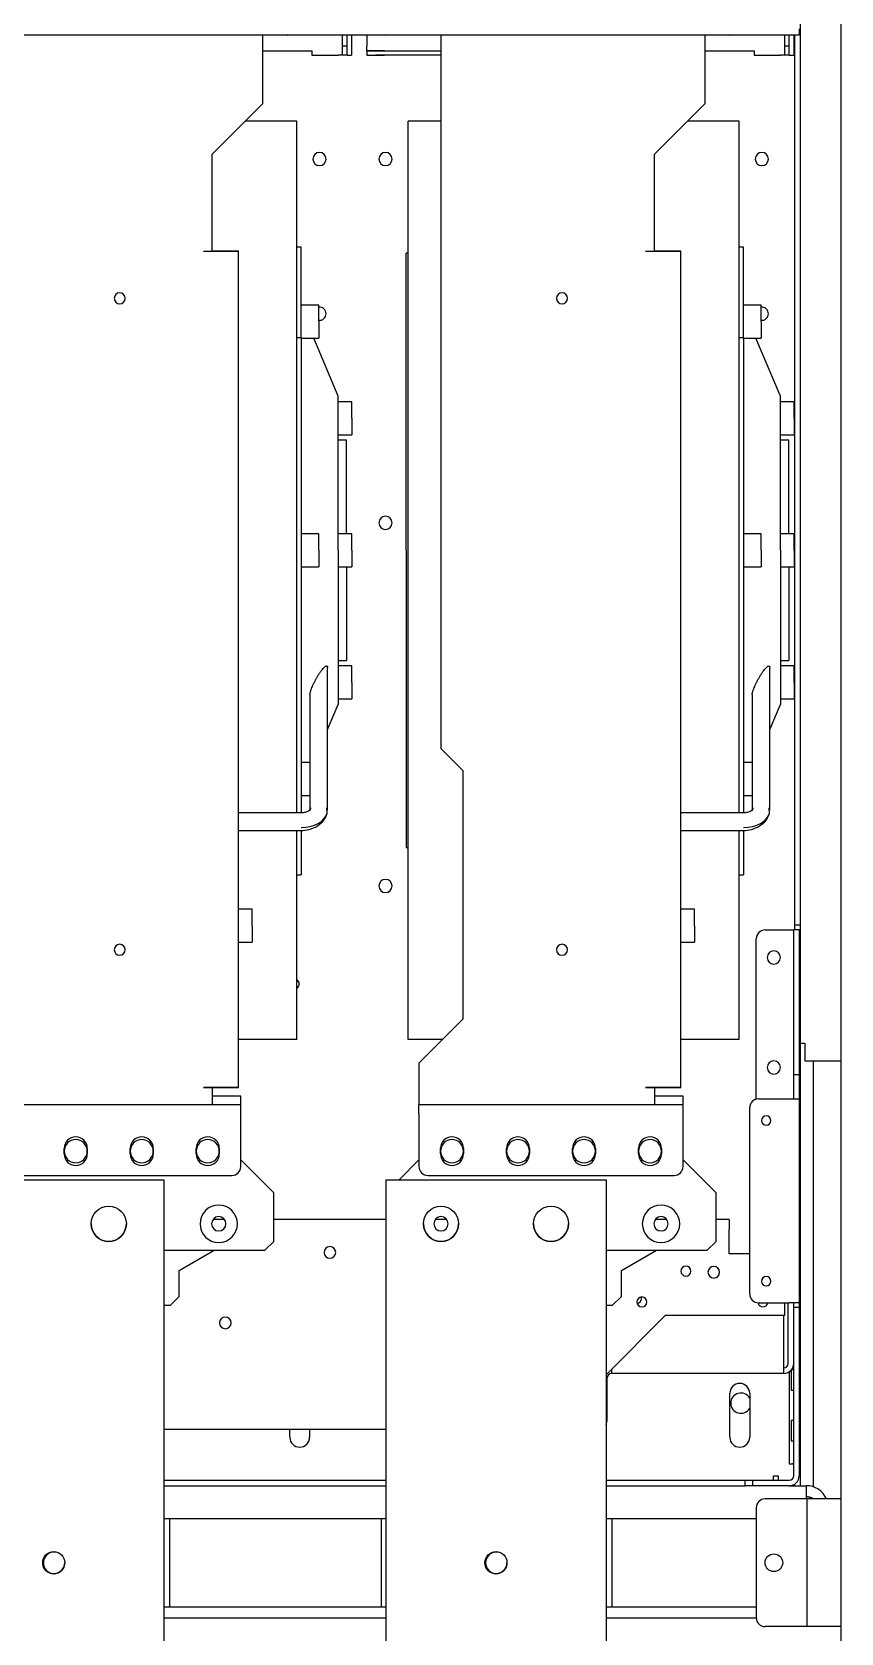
# Model space of a CAD drawing. Header units: inches. Extents: x 0 to 420, y 0 to 297.
# Drawn here: x 235.4 to 264.8, y 92.6 to 150.8 of the extents above; entities that cross this region are included whole.
import ezdxf

# ---------------------------------------------------------------- set-up
doc = ezdxf.new("R2010")
doc.units = ezdxf.units.IN
doc.layers.add('Default', color=7, linetype='Continuous')
doc.layers.add('DV1_Default', color=7, linetype='Continuous')

# ---------------------------------------------------------------- blocks, each defined once
blk = doc.blocks.new('SE')
at = {"layer": 'DV1_Default', "color": 7, "linetype": 'Continuous', "ltscale": 25.4}
for p, q in [((264.785, 232.692), (264.785, 69.572)), ((263.305, 202.332), (263.305, 118.308)), ((263.265, 150.892), (263.265, 150.652)), ((263.265, 150.652), (207.265, 150.652)), ((243.761, 148.172), (243.761, 150.652)), ((246.665, 150.252), (246.665, 150.652)), ((246.825, 150.252), (246.665, 150.252)), ((246.665, 149.932), (246.665, 150.252)), ((246.825, 149.932), (246.825, 150.652)), ((246.985, 150.652), (246.985, 149.932)), ((247.545, 150.652), (247.545, 150.252)), ((247.545, 150.092), (247.545, 150.252)), ((250.241, 150.652), (250.241, 124.732)), ((259.841, 148.172), (259.841, 150.652)), ((262.745, 150.252), (262.745, 150.652)), ((262.905, 150.252), (262.745, 150.252)), ((262.745, 149.932), (262.745, 150.252)), ((262.905, 149.932), (262.905, 150.652)), ((263.065, 150.652), (263.065, 149.932)), ((263.105, 118.308), (263.105, 150.652)), ((243.761, 150.092), (245.545, 150.092)), ((245.545, 150.092), (245.545, 149.932)), ((245.545, 149.932), (246.505, 149.932)), ((246.665, 149.932), (246.505, 149.932)), ((246.825, 149.932), (246.665, 149.932)), ((246.825, 149.932), (246.825, 149.932)), ((246.825, 149.932), (246.985, 149.932)), ((247.545, 150.092), (247.545, 149.932)), ((247.545, 150.092), (247.545, 150.092)), ((247.865, 150.092), (250.241, 150.092)), ((250.241, 149.932), (247.865, 149.932)), ((259.841, 150.092), (261.625, 150.092)), ((261.625, 150.092), (261.625, 149.932)), ((261.625, 149.932), (262.585, 149.932)), ((262.745, 149.932), (262.585, 149.932)), ((262.905, 149.932), (262.745, 149.932)), ((262.905, 149.932), (262.905, 149.932)), ((262.905, 149.932), (263.065, 149.932)), ((241.921, 146.332), (243.761, 148.172)), ((258.001, 146.332), (259.841, 148.172)), ((244.997, 147.532), (243.121, 147.532)), ((244.997, 136.732), (244.997, 147.532)), ((250.241, 147.532), (249.053, 147.532)), ((249.053, 136.732), (249.053, 147.532)), ((261.077, 147.532), (259.201, 147.532)), ((261.077, 136.732), (261.077, 147.532)), ((241.921, 142.812), (241.921, 146.332)), ((258.001, 142.812), (258.001, 146.332)), ((242.241, 142.812), (241.921, 142.812)), ((241.921, 142.812), (242.241, 142.812)), ((242.881, 142.812), (242.561, 142.812)), ((242.561, 142.812), (242.561, 142.812)), ((242.881, 112.412), (242.881, 142.812)), ((242.881, 142.812), (242.881, 142.812)), ((245.157, 142.957), (244.997, 142.957)), ((245.157, 139.659), (245.157, 142.957)), ((248.973, 131.932), (248.973, 142.732)), ((249.053, 142.732), (248.973, 142.732)), ((258.321, 142.812), (258.001, 142.812)), ((258.001, 142.812), (258.321, 142.812)), ((258.961, 142.812), (258.641, 142.812)), ((258.641, 142.812), (258.641, 142.812)), ((258.961, 112.412), (258.961, 142.812)), ((258.961, 142.812), (258.961, 142.812)), ((261.237, 142.957), (261.077, 142.957)), ((261.237, 139.659), (261.237, 142.957)), ((245.797, 140.846), (245.157, 140.846)), ((245.797, 140.246), (245.797, 140.846)), ((261.877, 140.846), (261.237, 140.846)), ((261.877, 140.246), (261.877, 140.846)), ((245.797, 140.246), (245.797, 139.646)), ((261.877, 140.246), (261.877, 139.646)), ((245.157, 139.659), (244.997, 139.659)), ((245.157, 139.659), (245.157, 122.387)), ((245.157, 139.646), (245.797, 139.646)), ((246.501, 137.532), (245.613, 139.646)), ((261.237, 139.659), (261.077, 139.659)), ((261.237, 139.659), (261.237, 122.387)), ((261.237, 139.646), (261.877, 139.646)), ((262.581, 137.532), (261.693, 139.646)), ((246.501, 131.932), (246.501, 137.532)), ((262.581, 131.932), (262.581, 137.532)), ((247.005, 137.332), (246.501, 137.332)), ((247.005, 136.732), (247.005, 137.332)), ((263.085, 137.332), (262.581, 137.332)), ((263.085, 136.732), (263.085, 137.332)), ((244.997, 135.614), (244.997, 136.732)), ((247.005, 136.732), (247.005, 136.132)), ((249.053, 135.614), (249.053, 136.732)), ((261.077, 135.614), (261.077, 136.732)), ((263.085, 136.732), (263.085, 136.132)), ((244.997, 129.532), (244.997, 135.614)), ((246.501, 136.132), (247.005, 136.132)), ((246.805, 135.932), (246.501, 135.932)), ((246.805, 132.532), (246.805, 135.932)), ((249.053, 129.532), (249.053, 135.614)), ((261.077, 129.532), (261.077, 135.614)), ((262.581, 136.132), (263.085, 136.132)), ((262.885, 135.932), (262.581, 135.932)), ((262.885, 132.532), (262.885, 135.932)), ((245.797, 132.532), (245.157, 132.532)), ((245.797, 131.932), (245.797, 132.532)), ((247.005, 132.532), (246.501, 132.532)), ((247.005, 131.932), (247.005, 132.532)), ((261.877, 132.532), (261.237, 132.532)), ((261.877, 131.932), (261.877, 132.532)), ((263.085, 132.532), (262.581, 132.532)), ((263.085, 131.932), (263.085, 132.532)), ((245.797, 131.932), (245.797, 131.332)), ((246.501, 131.932), (246.501, 126.332)), ((247.005, 131.932), (247.005, 131.332)), ((248.973, 131.932), (248.973, 121.132)), ((261.877, 131.932), (261.877, 131.332)), ((262.581, 131.932), (262.581, 126.332)), ((263.085, 131.932), (263.085, 131.332)), ((245.157, 131.332), (245.797, 131.332)), ((246.501, 131.332), (247.005, 131.332)), ((246.805, 131.332), (246.805, 127.932)), ((261.237, 131.332), (261.877, 131.332)), ((262.581, 131.332), (263.085, 131.332)), ((262.885, 131.332), (262.885, 127.932)), ((244.997, 122.387), (244.997, 129.532)), ((249.053, 114.148), (249.053, 129.532)), ((261.077, 122.387), (261.077, 129.532)), ((246.117, 122.485), (246.117, 127.673)), ((246.501, 127.932), (246.805, 127.932)), ((247.005, 127.732), (246.501, 127.732)), ((247.005, 127.132), (247.005, 127.732)), ((262.197, 122.485), (262.197, 127.673)), ((262.581, 127.932), (262.885, 127.932)), ((263.085, 127.732), (262.581, 127.732)), ((263.085, 127.132), (263.085, 127.732)), ((247.005, 127.132), (247.005, 126.532)), ((263.085, 127.132), (263.085, 126.532)), ((245.477, 126.676), (245.477, 122.485)), ((246.117, 125.418), (246.501, 126.332)), ((246.501, 126.532), (247.005, 126.532)), ((261.557, 126.676), (261.557, 122.485)), ((262.197, 125.418), (262.581, 126.332)), ((262.581, 126.532), (263.085, 126.532)), ((250.241, 124.732), (251.041, 123.932)), ((245.477, 124.218), (245.157, 124.218)), ((261.557, 124.218), (261.237, 124.218)), ((251.041, 123.932), (251.041, 114.892)), ((245.157, 123.018), (245.477, 123.018)), ((261.237, 123.018), (261.557, 123.018)), ((245.157, 122.387), (242.881, 122.387)), ((246.101, 122.371), (246.094, 122.574)), ((261.237, 122.387), (258.961, 122.387)), ((262.181, 122.371), (262.174, 122.574)), ((242.881, 121.747), (245.157, 121.747)), ((244.997, 114.148), (244.997, 121.747)), ((245.157, 121.747), (245.157, 120.132)), ((258.961, 121.747), (261.237, 121.747)), ((261.077, 114.148), (261.077, 121.747)), ((261.237, 121.747), (261.237, 120.132)), ((248.973, 121.132), (249.053, 121.132)), ((244.997, 120.132), (245.157, 120.132)), ((261.077, 120.132), (261.237, 120.132)), ((243.373, 118.886), (242.881, 118.886)), ((243.373, 118.286), (243.373, 118.886)), ((259.453, 118.886), (258.961, 118.886)), ((259.453, 118.286), (259.453, 118.886)), ((243.373, 118.286), (243.373, 117.686)), ((259.453, 118.286), (259.453, 117.686)), ((263.105, 118.132), (263.105, 118.308)), ((263.305, 118.308), (263.105, 118.308)), ((263.305, 118.308), (263.305, 118.132)), ((242.881, 117.686), (243.373, 117.686)), ((258.961, 117.686), (259.453, 117.686)), ((261.705, 111.98), (261.705, 117.812)), ((262.025, 118.132), (262.905, 118.132)), ((262.905, 118.132), (263.065, 118.132)), ((263.065, 112.867), (263.065, 118.132)), ((263.265, 118.132), (263.065, 118.132)), ((263.265, 118.132), (263.265, 112.867)), ((263.265, 118.132), (263.305, 118.132)), ((263.305, 118.132), (263.305, 108.332)), ((251.041, 114.892), (249.441, 113.292)), ((249.441, 113.292), (251.041, 114.892)), ((244.997, 114.148), (242.881, 114.148)), ((250.297, 114.148), (249.053, 114.148)), ((261.077, 114.148), (258.961, 114.148)), ((263.305, 114.012), (263.465, 114.012)), ((263.465, 114.012), (263.465, 113.372)), ((249.441, 113.292), (249.441, 112.412)), ((249.441, 113.292), (249.441, 113.292)), ((263.465, 113.372), (263.785, 113.372)), ((263.785, 113.372), (263.972, 113.372)), ((263.785, 97.889), (263.785, 113.372)), ((263.972, 113.372), (264.157, 113.372)), ((264.157, 113.372), (264.61, 113.372)), ((264.61, 113.372), (264.785, 113.372)), ((241.921, 112.412), (242.241, 112.412)), ((241.921, 112.412), (241.921, 111.772)), ((249.441, 112.412), (249.441, 111.772)), ((258.001, 112.412), (258.321, 112.412)), ((258.001, 112.412), (258.001, 111.772)), ((263.065, 112.166), (263.065, 112.867)), ((263.265, 112.867), (263.065, 112.867)), ((263.265, 112.867), (263.265, 112.166)), ((241.921, 111.772), (233.361, 111.772)), ((242.961, 112.092), (241.921, 112.092)), ((242.961, 112.092), (241.921, 112.092)), ((242.961, 111.772), (241.921, 111.772)), ((242.961, 111.772), (242.961, 112.092)), ((242.961, 112.092), (242.961, 112.092)), ((242.961, 111.452), (242.961, 111.772)), ((258.001, 111.772), (249.441, 111.772)), ((249.441, 111.452), (249.441, 111.772)), ((259.041, 112.092), (258.001, 112.092)), ((259.041, 112.092), (258.001, 112.092)), ((259.041, 111.772), (258.001, 111.772)), ((259.041, 111.772), (259.041, 112.092)), ((259.041, 112.092), (259.041, 112.092)), ((259.041, 111.452), (259.041, 111.772)), ((261.785, 111.99), (262.905, 111.99)), ((262.905, 111.99), (263.265, 111.99)), ((263.065, 111.99), (263.065, 112.166)), ((263.265, 112.166), (263.265, 111.99)), ((263.265, 111.99), (263.265, 104.582)), ((242.961, 109.532), (242.961, 111.452)), ((249.441, 111.452), (249.441, 109.532)), ((259.041, 109.532), (259.041, 111.452)), ((261.465, 104.902), (261.465, 111.67)), ((236.541, 109.992), (236.541, 110.192)), ((237.381, 110.192), (237.381, 109.992)), ((238.941, 109.992), (238.941, 110.192)), ((239.781, 110.192), (239.781, 109.992)), ((241.341, 109.992), (241.341, 110.192)), ((242.181, 110.192), (242.181, 109.992)), ((250.221, 109.992), (250.221, 110.192)), ((251.061, 110.192), (251.061, 109.992)), ((252.621, 109.992), (252.621, 110.192)), ((253.461, 110.192), (253.461, 109.992)), ((255.021, 109.992), (255.021, 110.192)), ((255.861, 110.192), (255.861, 109.992)), ((257.421, 109.992), (257.421, 110.192)), ((258.261, 110.192), (258.261, 109.992)), ((242.961, 109.772), (244.161, 108.572)), ((244.161, 108.572), (242.961, 109.772)), ((248.721, 109.052), (249.441, 109.772)), ((249.441, 109.772), (248.721, 109.052)), ((259.041, 109.772), (260.241, 108.572)), ((260.241, 108.572), (259.041, 109.772)), ((232.161, 109.052), (240.161, 109.052)), ((232.161, 109.052), (240.161, 109.052)), ((233.681, 109.212), (242.641, 109.212)), ((240.161, 109.052), (240.161, 85.132)), ((240.161, 109.052), (240.161, 109.052)), ((248.241, 109.052), (248.241, 86.172)), ((248.241, 109.052), (256.241, 109.052)), ((248.241, 109.052), (256.241, 109.052)), ((248.241, 109.052), (248.241, 109.052)), ((249.761, 109.212), (258.721, 109.212)), ((256.241, 109.052), (256.241, 86.172)), ((256.241, 109.052), (256.241, 109.052)), ((244.161, 108.572), (244.161, 108.572)), ((244.161, 106.812), (244.161, 108.572)), ((260.241, 108.572), (260.241, 108.572)), ((260.241, 106.812), (260.241, 108.572)), ((263.305, 108.332), (263.265, 108.332)), ((263.305, 108.812), (263.305, 108.332)), ((263.305, 108.332), (263.305, 108.172)), ((263.265, 108.172), (263.265, 108.156)), ((263.305, 108.172), (263.265, 108.172)), ((263.305, 108.172), (263.305, 107.548)), ((241.481, 107.452), (241.481, 107.452)), ((242.366, 107.612), (241.956, 107.612)), ((242.841, 107.452), (242.841, 107.452)), ((248.241, 107.612), (244.161, 107.612)), ((250.446, 107.612), (250.036, 107.612)), ((257.561, 107.452), (257.561, 107.452)), ((258.446, 107.612), (258.036, 107.612)), ((258.921, 107.452), (258.921, 107.452)), ((260.725, 107.612), (260.241, 107.612)), ((260.725, 107.612), (260.725, 107.252)), ((260.725, 106.356), (260.725, 107.252)), ((263.305, 107.548), (263.265, 107.548)), ((263.305, 107.548), (263.305, 98.716)), ((243.841, 106.492), (244.161, 106.812)), ((259.921, 106.492), (260.241, 106.812)), ((240.161, 106.492), (243.841, 106.492)), ((240.721, 105.759), (241.991, 106.492)), ((256.241, 106.492), (259.921, 106.492)), ((256.801, 105.759), (258.071, 106.492)), ((261.465, 106.356), (260.725, 106.356)), ((240.721, 104.812), (240.721, 105.759)), ((256.801, 104.812), (256.801, 105.759)), ((240.401, 104.492), (240.721, 104.812)), ((256.481, 104.492), (256.801, 104.812)), ((240.161, 104.492), (240.401, 104.492)), ((256.241, 104.492), (256.481, 104.492)), ((261.785, 104.582), (262.905, 104.582)), ((262.745, 104.132), (262.745, 104.582)), ((262.865, 102.372), (262.865, 104.582)), ((263.265, 104.582), (262.905, 104.582)), ((263.065, 104.406), (263.065, 104.582)), ((263.065, 104.086), (263.065, 104.406)), ((263.265, 104.406), (263.065, 104.406)), ((263.265, 104.582), (263.265, 104.406)), ((263.265, 104.406), (263.265, 104.086)), ((256.241, 101.968), (258.405, 104.132)), ((258.405, 104.132), (262.745, 104.132)), ((262.705, 102.372), (262.705, 104.132)), ((263.065, 98.292), (263.065, 104.086)), ((263.265, 104.086), (263.265, 98.292)), ((256.285, 100.332), (256.285, 101.852)), ((256.445, 102.172), (256.445, 102.012)), ((262.705, 102.012), (256.445, 102.012)), ((262.705, 102.012), (262.705, 102.372)), ((262.905, 102.073), (262.905, 98.732)), ((262.969, 102.144), (262.969, 101.4)), ((263.065, 102.144), (262.969, 102.144)), ((260.745, 99.692), (260.745, 101.292)), ((261.465, 101.292), (261.465, 99.692)), ((262.969, 101.4), (263.065, 101.4)), ((262.969, 100.304), (262.969, 99.56)), ((263.065, 100.304), (262.969, 100.304)), ((248.241, 99.972), (240.161, 99.972)), ((244.745, 99.692), (244.745, 99.972)), ((245.465, 99.972), (245.465, 99.692)), ((262.969, 99.56), (263.065, 99.56)), ((262.905, 98.732), (263.01, 98.732)), ((263.018, 98.732), (263.01, 98.732)), ((263.018, 98.732), (263.065, 98.732)), ((263.305, 98.716), (263.265, 98.716)), ((263.305, 98.716), (263.305, 97.932)), ((240.161, 98.132), (248.241, 98.132)), ((240.161, 97.932), (248.241, 97.932)), ((256.241, 98.132), (261.305, 98.132)), ((256.241, 97.932), (261.305, 97.932)), ((261.305, 98.132), (261.585, 98.132)), ((261.305, 97.932), (261.305, 98.132)), ((261.585, 97.932), (261.305, 97.932)), ((261.585, 98.132), (261.905, 98.132)), ((261.585, 97.932), (261.585, 98.132)), ((261.905, 97.932), (261.585, 97.932)), ((261.905, 98.132), (262.905, 98.132)), ((262.905, 97.932), (261.905, 97.932)), ((262.329, 98.292), (262.505, 98.292)), ((262.329, 98.132), (262.329, 98.292)), ((262.505, 98.292), (262.505, 98.132)), ((262.905, 97.932), (263.525, 97.932)), ((263.105, 97.932), (263.105, 97.993)), ((263.525, 97.452), (263.525, 97.932)), ((263.225, 97.452), (262.025, 97.452)), ((263.545, 97.452), (263.225, 97.452)), ((263.705, 97.452), (263.545, 97.452)), ((263.545, 97.452), (263.545, 92.812)), ((264.785, 97.452), (263.705, 97.452)), ((240.385, 96.732), (240.161, 96.732)), ((240.385, 93.532), (240.385, 96.732)), ((248.065, 96.732), (240.385, 96.732)), ((248.241, 96.732), (248.065, 96.732)), ((248.065, 96.732), (248.065, 93.532)), ((256.465, 96.732), (256.241, 96.732)), ((261.705, 96.732), (256.465, 96.732)), ((256.465, 93.532), (256.465, 96.732)), ((261.705, 97.132), (261.705, 93.132)), ((240.161, 93.532), (240.385, 93.532)), ((240.161, 93.132), (248.241, 93.132)), ((240.385, 93.532), (248.065, 93.532)), ((248.065, 93.532), (248.241, 93.532)), ((256.241, 93.532), (256.465, 93.532)), ((256.241, 93.132), (261.705, 93.132)), ((256.465, 93.532), (261.705, 93.532)), ((263.225, 92.812), (262.025, 92.812)), ((263.545, 92.812), (263.225, 92.812)), ((263.705, 92.812), (263.545, 92.812)), ((264.785, 92.812), (263.705, 92.812))]:
    blk.add_line(p, q, dxfattribs=at)
for centre, radius in [((238.161, 107.452), 0.64), ((250.241, 107.452), 0.64), ((254.241, 107.452), 0.64), ((236.161, 95.132), 0.4), ((252.241, 95.132), 0.4), ((262.345, 95.132), 0.32)]:
    blk.add_circle(centre, radius, dxfattribs=at)
for centre, radius, start, end in [((244.665, 150.972), 0.32, 268.78209, 271.21791), ((244.665, 150.972), 0.32, 268.77398, 271.22602), ((248.225, 150.972), 0.32, 268.78209, 271.21791), ((248.225, 150.972), 0.32, 268.77398, 271.22602), ((260.745, 150.972), 0.32, 268.78209, 271.21791), ((260.745, 150.972), 0.32, 268.77398, 271.22602), ((245.825, 146.156), 0.24, 0, 180), ((245.825, 146.156), 0.24, 180, 360), ((248.225, 146.156), 0.24, 0, 180), ((248.225, 146.156), 0.24, 180, 360), ((261.905, 146.156), 0.24, 0, 180), ((261.905, 146.156), 0.24, 180, 360), ((238.561, 141.092), 0.2, 0, 180), ((238.561, 141.092), 0.2, 180, 360), ((238.561, 141.092), 0.2, 180, 360), ((254.641, 141.092), 0.2, 0, 180), ((254.641, 141.092), 0.2, 180, 360), ((254.641, 141.092), 0.2, 180, 360), ((245.825, 140.532), 0.24, 0, 96.69977), ((245.825, 140.532), 0.24, 263.30023, 360), ((261.905, 140.532), 0.24, 0, 96.69977), ((261.905, 140.532), 0.24, 263.30023, 360), ((248.225, 132.932), 0.24, 0, 180), ((248.225, 132.932), 0.24, 180, 360), ((248.225, 119.732), 0.24, 0, 180), ((248.225, 119.732), 0.24, 180, 360), ((238.561, 117.412), 0.2, 0, 180), ((254.641, 117.412), 0.2, 0, 180), ((262.025, 117.812), 0.32, 90, 180), ((238.561, 117.412), 0.2, 180, 360), ((238.561, 117.412), 0.2, 180, 360), ((254.641, 117.412), 0.2, 180, 360), ((254.641, 117.412), 0.2, 180, 360), ((262.345, 117.132), 0.24, 0, 180), ((262.345, 117.132), 0.24, 180, 360), ((244.905, 116.172), 0.18, 300.73787, 59.26213), ((262.345, 113.132), 0.24, 0, 180), ((262.345, 113.132), 0.24, 180, 360), ((261.785, 111.67), 0.32, 90, 180), ((262.065, 111.206), 0.172, 90, 270), ((262.065, 111.206), 0.172, 270, 90), ((236.961, 110.192), 0.42, 0, 180), ((239.361, 110.192), 0.42, 0, 180), ((241.761, 110.192), 0.42, 0, 180), ((250.641, 110.192), 0.42, 0, 180), ((253.041, 110.192), 0.42, 0, 180), ((255.441, 110.192), 0.42, 0, 180), ((257.841, 110.192), 0.42, 0, 180), ((236.961, 110.092), 0.42, 0, 180), ((236.961, 110.092), 0.42, 180, 360), ((236.961, 110.092), 0.42, 180, 360), ((236.961, 109.992), 0.42, 180, 360), ((236.961, 109.992), 0.42, 180, 360), ((239.361, 110.092), 0.42, 0, 180), ((239.361, 110.092), 0.42, 180, 360), ((239.361, 110.092), 0.42, 180, 360), ((239.361, 109.992), 0.42, 180, 360), ((239.361, 109.992), 0.42, 180, 360), ((241.761, 110.092), 0.42, 0, 180), ((241.761, 110.092), 0.42, 180, 360), ((241.761, 110.092), 0.42, 180, 360), ((241.761, 109.992), 0.42, 180, 360), ((241.761, 109.992), 0.42, 180, 360), ((250.641, 110.092), 0.42, 0, 180), ((250.641, 110.092), 0.42, 180, 360), ((250.641, 110.092), 0.42, 180, 360), ((250.641, 109.992), 0.42, 180, 360), ((250.641, 109.992), 0.42, 180, 360), ((253.041, 110.092), 0.42, 0, 180), ((253.041, 110.092), 0.42, 180, 360), ((253.041, 110.092), 0.42, 180, 360), ((253.041, 109.992), 0.42, 180, 360), ((253.041, 109.992), 0.42, 180, 360), ((255.441, 110.092), 0.42, 0, 180), ((255.441, 110.092), 0.42, 180, 360), ((255.441, 110.092), 0.42, 180, 360), ((255.441, 109.992), 0.42, 180, 360), ((255.441, 109.992), 0.42, 180, 360), ((257.841, 110.092), 0.42, 0, 180), ((257.841, 110.092), 0.42, 180, 360), ((257.841, 110.092), 0.42, 180, 360), ((257.841, 109.992), 0.42, 180, 360), ((257.841, 109.992), 0.42, 180, 360), ((242.641, 109.532), 0.32, 270, 360), ((249.761, 109.532), 0.32, 180, 270), ((258.721, 109.532), 0.32, 270, 360), ((242.161, 107.452), 0.68, 0, 180), ((242.161, 107.452), 0.26, 0, 180), ((250.241, 107.452), 0.26, 0, 180), ((258.241, 107.452), 0.68, 0, 180), ((258.241, 107.452), 0.26, 0, 180), ((238.161, 107.452), 0.64, 180, 360), ((242.161, 107.452), 0.68, 180, 360), ((242.161, 107.452), 0.68, 180, 360), ((242.161, 107.452), 0.26, 180, 360), ((242.161, 107.452), 0.26, 180, 360), ((250.241, 107.452), 0.64, 180, 360), ((250.241, 107.452), 0.26, 180, 360), ((250.241, 107.452), 0.26, 180, 360), ((254.241, 107.452), 0.64, 180, 360), ((258.241, 107.452), 0.68, 180, 360), ((258.241, 107.452), 0.68, 180, 360), ((258.241, 107.452), 0.26, 180, 360), ((258.241, 107.452), 0.26, 180, 360), ((246.201, 106.412), 0.212, 0, 180), ((246.201, 106.412), 0.212, 180, 360), ((259.145, 105.732), 0.18, 0, 180), ((259.145, 105.732), 0.18, 180, 360), ((260.161, 105.692), 0.212, 0, 180), ((260.161, 105.692), 0.212, 180, 360), ((262.065, 105.366), 0.172, 90, 270), ((262.065, 105.366), 0.172, 270, 90), ((257.545, 104.612), 0.18, 0, 180), ((257.365, 104.732), 0.168, 0, 20.40813), ((261.785, 104.902), 0.32, 180, 270), ((257.545, 104.612), 0.18, 180, 360), ((257.365, 104.732), 0.168, 272.2117, 360), ((261.945, 104.612), 0.18, 189.43593, 350.40832), ((242.401, 103.852), 0.212, 0, 180), ((242.401, 103.852), 0.212, 180, 360), ((256.445, 101.852), 0.16, 90, 180), ((262.705, 102.372), 0.16, 270, 360), ((262.705, 102.372), 0.36, 270, 317.16657), ((262.705, 102.372), 0.36, 320.70352, 360), ((261.105, 101.292), 0.36, 0, 180), ((261.145, 100.932), 0.368, 29.59185, 330.40815), ((255.925, 100.332), 0.36, 331.37545, 360), ((245.105, 99.692), 0.36, 180, 360), ((261.105, 99.692), 0.36, 180, 360), ((262.905, 98.292), 0.36, 270, 360), ((262.905, 98.292), 0.16, 270, 360), ((263.525, 97.132), 0.8, 23.57818, 90), ((262.025, 97.132), 0.32, 90, 180), ((263.525, 97.132), 0.4, 53.1301, 90), ((263.045, 97.292), 0.64, 14.47751, 20.2415), ((236.185, 95.132), 0.4, 91.73275, 268.28266), ((252.265, 95.132), 0.4, 91.73099, 268.28266), ((236.161, 95.132), 0.4, 180, 360), ((252.241, 95.132), 0.4, 180, 360), ((262.025, 93.132), 0.32, 180, 270)]:
    blk.add_arc(centre, radius, start, end, dxfattribs=at)
for centre, major_axis in [((247.865, 150.092), (-0.32, 0)), ((242.241, 142.812), (0.32, 0)), ((258.321, 142.812), (0.32, 0)), ((242.241, 112.412), (0.64, 0)), ((258.321, 112.412), (0.64, 0))]:
    blk.add_ellipse(centre, major_axis=major_axis, ratio=0.000006, dxfattribs=at)
for centre, major_axis, ratio, start_param, end_param in [((247.865, 149.932), (0.32, 0), 0.000006, 3.141593, 6.283185), ((242.241, 142.812), (-0.64, 0), 0.000006, 0, 3.141593), ((258.321, 142.812), (-0.64, 0), 0.000006, 0, 3.141593), ((245.157, 122.485), (0.96, 0), 0.653827, 4.712389, 6.10928), ((245.797, 122.485), (-0.32, 0), 0.756644, 6.192979, 6.283185), ((245.797, 122.485), (-0.32, 0), 0.756644, 5.897975, 5.961638), ((245.797, 122.485), (-0.32, 0), 0.756644, 3.141593, 3.51693), ((261.237, 122.485), (0.96, 0), 0.653827, 4.712389, 6.10928), ((261.877, 122.485), (-0.32, 0), 0.756644, 6.192979, 6.283185), ((261.877, 122.485), (-0.32, 0), 0.756644, 5.897975, 5.961638), ((261.877, 122.485), (-0.32, 0), 0.756644, 3.141593, 3.51693)]:
    blk.add_ellipse(centre, major_axis=major_axis, ratio=ratio, start_param=start_param, end_param=end_param, dxfattribs=at)
for points, knots in [([(245.477, 126.676), (245.477, 126.683), (245.477, 126.698), (245.481, 126.723), (245.487, 126.756), (245.498, 126.797), (245.518, 126.862), (245.548, 126.943), (245.587, 127.035), (245.63, 127.125), (245.676, 127.215), (245.726, 127.306), (245.78, 127.397), (245.839, 127.486), (245.898, 127.567), (245.954, 127.635), (246.004, 127.686), (246.046, 127.719), (246.081, 127.733), (246.104, 127.726), (246.114, 127.705), (246.116, 127.688), (246.117, 127.678), (246.117, 127.673)], [0, 0, 0, 0, 0.013967, 0.028447, 0.043978, 0.068189, 0.095936, 0.152672, 0.210212, 0.270303, 0.334496, 0.403723, 0.478765, 0.559604, 0.642287, 0.721099, 0.791609, 0.852872, 0.906266, 0.955012, 0.977617, 0.988938, 1, 1, 1, 1]), ([(261.557, 126.676), (261.557, 126.683), (261.557, 126.698), (261.561, 126.723), (261.567, 126.756), (261.578, 126.797), (261.598, 126.862), (261.628, 126.943), (261.667, 127.035), (261.71, 127.125), (261.756, 127.215), (261.806, 127.306), (261.86, 127.397), (261.919, 127.486), (261.978, 127.567), (262.034, 127.635), (262.084, 127.686), (262.126, 127.719), (262.161, 127.733), (262.184, 127.726), (262.194, 127.705), (262.196, 127.688), (262.197, 127.678), (262.197, 127.673)], [0, 0, 0, 0, 0.013967, 0.028447, 0.043978, 0.068189, 0.095936, 0.152672, 0.210212, 0.270303, 0.334496, 0.403723, 0.478765, 0.559604, 0.642287, 0.721099, 0.791609, 0.852872, 0.906266, 0.955012, 0.977617, 0.988938, 1, 1, 1, 1]), ([(245.499, 122.574), (245.5, 122.552), (245.499, 122.512), (245.43, 122.444), (245.308, 122.396), (245.213, 122.39), (245.157, 122.387)], [0, 0, 0, 0, 0.222714, 0.473934, 0.73905, 1, 1, 1, 1]), ([(245.157, 121.747), (245.263, 121.755), (245.457, 121.773), (245.763, 121.906), (246.003, 122.116), (246.068, 122.278), (246.101, 122.371)], [0, 0, 0, 0, 0.225577, 0.478975, 0.743673, 1, 1, 1, 1]), ([(261.579, 122.574), (261.58, 122.552), (261.579, 122.512), (261.51, 122.444), (261.388, 122.396), (261.293, 122.39), (261.237, 122.387)], [0, 0, 0, 0, 0.222714, 0.473934, 0.73905, 1, 1, 1, 1]), ([(261.237, 121.747), (261.343, 121.755), (261.537, 121.773), (261.843, 121.906), (262.083, 122.116), (262.148, 122.278), (262.181, 122.371)], [0, 0, 0, 0, 0.225577, 0.478975, 0.743673, 1, 1, 1, 1])]:
    blk.add_open_spline(points, degree=3, knots=knots, dxfattribs=at)

msp = doc.modelspace()

# ---------------------------------------------------------------- block references
at = {"layer": 'Default'}
msp.add_blockref('SE', (0, 0), dxfattribs=at)

doc.saveas('drawing.dxf')
